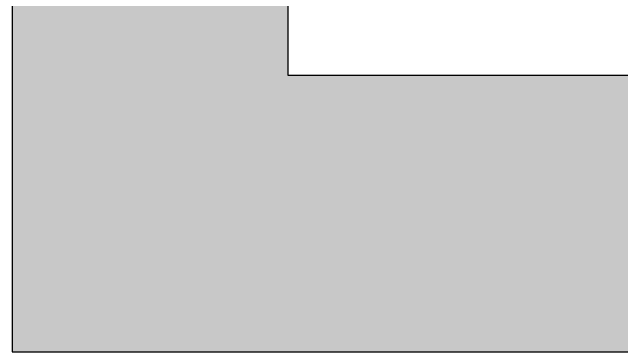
# Model space of a CAD drawing. Header units: millimetres. Extents: x 79795 to 317870, y -36033 to 97293.
# Drawn here: x 167502.4 to 167771.8, y 28407.3 to 28557.3 of the extents above; entities that cross this region are included whole.
import ezdxf

# ---------------------------------------------------------------- set-up
doc = ezdxf.new("R2010")
doc.units = ezdxf.units.MM
doc.header["$MEASUREMENT"] = 0
doc.layers.add('CSM-STL-XX-ZZ-M3-A-XXXX-00001_detached _19_04_21__rvt-1-Level 4$0$A-WALL-PATT', color=7, linetype='CONTINUOUS', lineweight=9)
doc.layers.add('CSM-STL-XX-ZZ-M3-A-XXXX-00001_detached _19_04_21__rvt-1-Level 4$0$I-WALL', color=7, linetype='CONTINUOUS', lineweight=9)

msp = doc.modelspace()

# ---------------------------------------------------------------- hatches: boundary and pattern name
at = {"layer": 'CSM-STL-XX-ZZ-M3-A-XXXX-00001_detached _19_04_21__rvt-1-Level 4$0$A-WALL-PATT'}
h = msp.add_hatch(color=256, dxfattribs=at)
h.paths.add_polyline_path([(167624.45, 28407.33), (167624.45, 33185.33), (167502.45, 33185.33), (167502.45, 28407.33), (167556.8, 28407.33)], flags=0)
h.paths.add_polyline_path([(167502.45, 34095.33), (167624.45, 34095.33), (167624.45, 34245.33), (167502.45, 34245.33)], flags=0)
msp.add_hatch(color=256, dxfattribs=at).paths.add_polyline_path([(168661.95, 28407.33), (168674.45, 28407.33), (168674.45, 28529.33), (167624.45, 28529.33), (167624.45, 28407.33), (168624.45, 28407.33)], flags=0)

# ---------------------------------------------------------------- linework, layer by layer
at = {"layer": 'CSM-STL-XX-ZZ-M3-A-XXXX-00001_detached _19_04_21__rvt-1-Level 4$0$I-WALL', "lineweight": 30}
for p, q in [((167624.45, 28529.33), (167624.45, 33185.33)), ((167502.45, 29757.33), (167502.45, 28407.33)), ((168674.45, 28529.33), (167624.45, 28529.33)), ((167502.45, 28407.33), (167624.45, 28407.33)), ((167624.45, 28407.33), (168624.45, 28407.33))]:
    msp.add_line(p, q, dxfattribs=at)

doc.saveas('drawing.dxf')
